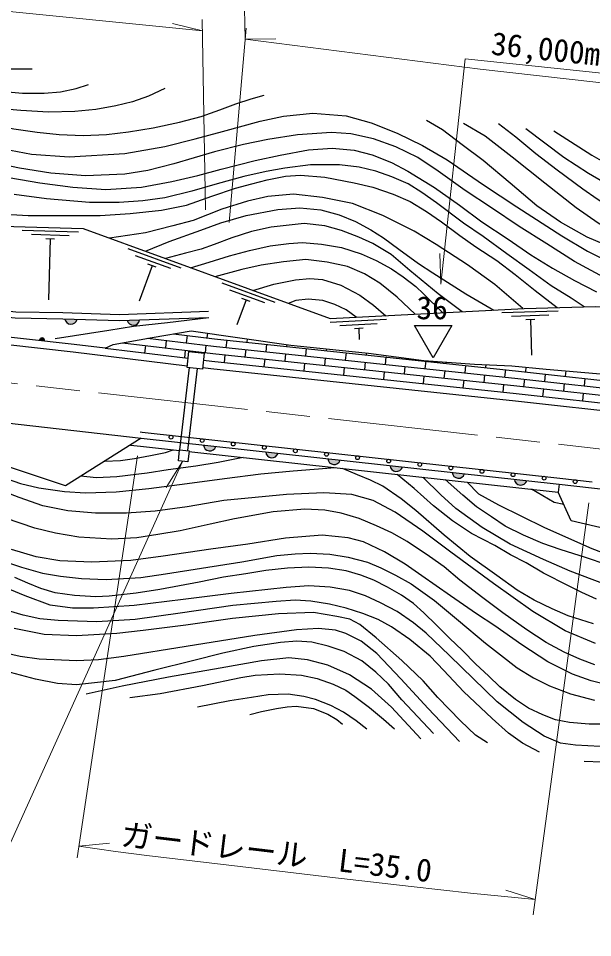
# Model space of a CAD drawing. Units: millimetres at full size, sheet at 1:1000; details may follow other scales. Extents: x 40000 to 680000, y 20000 to 380000.
# Drawn here: x 222441 to 268338, y 263664 to 337128 of the extents above; entities that cross this region are included whole.
import ezdxf
from ezdxf.enums import TextEntityAlignment as Align

# ---------------------------------------------------------------- set-up
doc = ezdxf.new("R2010")
doc.units = ezdxf.units.MM
doc.header["$LTSCALE"] = 1000
doc.linetypes.add('CHAIN', pattern=[18.5, 12, -1.5, 3.5, -1.5])
for name, color, linetype, lineweight in [('M-BGD', 7, 'Continuous', 25), ('M-BMK', 2, 'CHAIN', 13), ('M-STR-HTXT', 7, 'Continuous', 13)]:
    doc.layers.add(name, color=color, linetype=linetype, lineweight=lineweight)
doc.styles.add('ＭＳ ゴシック', font='')
doc.styles.get('ＭＳ ゴシック').set_extended_font_data('MS Gothic')

msp = doc.modelspace()

# ---------------------------------------------------------------- hatches: boundary and pattern name
at = {"layer": 'M-BGD'}
for points in [[(226138, 313109), (227129, 313078, -0.82183)], [(231136, 312993), (232126, 313027, -0.82183)], [(224133, 311374), (224532, 311329, 0.4608), (224358, 311585, 0.4608)], [(237237, 303021), (238222, 302913, -0.82183)], [(242207, 302475), (243192, 302366, -0.82183)], [(247177, 301928), (248162, 301820, -0.82183)], [(252147, 301382), (253132, 301273, -0.82183)], [(257117, 300835), (258102, 300727, -0.82183)], [(262087, 300289), (263072, 300180, -0.82183)]]:
    msp.add_hatch(color=256, dxfattribs=at).paths.add_polyline_path(points)

# ---------------------------------------------------------------- linework, layer by layer
for p, q in [((227249, 320040), (222751, 320168)), ((226491, 319761), (223492, 319847)), ((225333, 319494), (224633, 319514)), ((224983, 319504), (224844, 314636)), ((235441, 317157), (231213, 318700)), ((234633, 317133), (231815, 318161)), ((233121, 317365), (232085, 314527)), ((233450, 317245), (232793, 317485)), ((242956, 314414), (238728, 315957)), ((242148, 314390), (239330, 315418)), ((240636, 314622), (239913, 312639)), ((240965, 314502), (240308, 314742)), ((265592, 313723), (261094, 313585)), ((251858, 313065), (247364, 312831)), ((264851, 313400), (261853, 313308)), ((263711, 313065), (263011, 313043)), ((263361, 313054), (263448, 310215)), ((251125, 312726), (248129, 312570)), ((249992, 312367), (249293, 312330)), ((249642, 312349), (249689, 311457)), ((235875, 311193), (235946, 311789)), ((237535, 311598), (237580, 311968)), ((240716, 311252), (240743, 311508)), ((229377, 310766), (236001, 309969)), ((231038, 311170), (231048, 311258)), ((232554, 310384), (232626, 310979)), ((234215, 310788), (234286, 311384)), ((237392, 310406), (237463, 311002)), ((239054, 310825), (239117, 311422)), ((242236, 310487), (242299, 311084)), ((243898, 310914), (243912, 311047)), ((235732, 310002), (235803, 310597)), ((238910, 309634), (238974, 310230)), ((240573, 310060), (240636, 310657)), ((243755, 309722), (243818, 310319)), ((245418, 310149), (245481, 310746)), ((247080, 310576), (247095, 310717)), ((248600, 309811), (248663, 310408)), ((250263, 310238), (250279, 310390)), ((251782, 309474), (251845, 310070)), ((242092, 309296), (242156, 309892)), ((245274, 308958), (245338, 309554)), ((246937, 309385), (247001, 309981)), ((250119, 309047), (250183, 309643)), ((253301, 308709), (253365, 309305)), ((253445, 309900), (253452, 309970)), ((254964, 309136), (255027, 309732)), ((256627, 309562), (256637, 309659)), ((258146, 308798), (258210, 309394)), ((259809, 309225), (259834, 309459)), ((236086, 309222), (235325, 302653)), ((236732, 309152), (235971, 302583)), ((248457, 308620), (248520, 309217)), ((251639, 308282), (251702, 308879)), ((256483, 308371), (256547, 308968)), ((259666, 308033), (259729, 308630)), ((261328, 308460), (261392, 309056)), ((262991, 308884), (263031, 309251)), ((264509, 308111), (264576, 308707)), ((266171, 308530), (266219, 308961)), ((254821, 307944), (254884, 308541)), ((258003, 307606), (258066, 308203)), ((261185, 307268), (261248, 307865)), ((262847, 307692), (262914, 308289)), ((266028, 307338), (266094, 307935)), ((267690, 307757), (267756, 308354)), ((264366, 306920), (264432, 307516)), ((267546, 306566), (267613, 307162)), ((232267, 303567), (265652, 299897)), ((236075, 302515), (265582, 299271)), ((265652, 299897), (265582, 299271))]:
    msp.add_line(p, q, dxfattribs=at)
for points in [[(204948, 333596), (206697, 333013), (208446, 332358), (210122, 331731), (212338, 330930), (214717, 330113), (216641, 329457), (218346, 329049), (220214, 328698), (222080, 328305), (223945, 328043), (225712, 327839), (227620, 327769), (229478, 327859), (231252, 328063), (233220, 328373), (235311, 328843), (237050, 329277), (238540, 329829), (239809, 330287), (241041, 330709), (242086, 330979)], [(234140, 331530), (232849, 330920), (231570, 330463), (230232, 330134), (228635, 329841), (226945, 329698), (224858, 329629), (222633, 329761), (220754, 329936), (219341, 330135), (217871, 330442), (216540, 330810), (214972, 331304), (213706, 331786), (212344, 332353), (210657, 333081), (208743, 333870)], [(213253, 333567), (214933, 333053), (216492, 332524), (217863, 332075), (219611, 331591), (221292, 331281), (222770, 331143), (224497, 331143), (225794, 331252), (227061, 331531), (228037, 331833)], [(223535, 333075), (220540, 333075), (218854, 333331), (217812, 333459), (216946, 333548)], [(220101, 326906), (223491, 326269), (226498, 326054), (230959, 326321), (234143, 326886), (236567, 327502), (238745, 328076), (241770, 328912), (243644, 329308), (245982, 329561), (248635, 329334), (250635, 328769), (252720, 327959), (254732, 326978), (256707, 325831), (259604, 323838), (262290, 322073), (265880, 319751), (267924, 318517), (270220, 317387), (274046, 315622), (276589, 314591), (278134, 313890)], [(284828, 313734), (283271, 314343), (278627, 315784), (274003, 317332), (270481, 318542), (267914, 319655), (265781, 320843), (263872, 322137), (261740, 323950), (259586, 325765), (257921, 327027), (256340, 328226), (255068, 328968)], [(258026, 328756), (259744, 327728), (261906, 326076), (264506, 323974), (267021, 322022), (268772, 320801), (270755, 319603), (272896, 318608), (275207, 317728), (278465, 316666), (282379, 315445), (286358, 314426), (289668, 313642), (293656, 312771), (295294, 312548), (297230, 312446)], [(260825, 328728), (262194, 327653), (263807, 326324), (265509, 325015), (267545, 323497), (268700, 322703), (270450, 321570), (272064, 320730), (273923, 319965), (275958, 319143), (278522, 318174), (280577, 317538), (283130, 316853), (286201, 316110), (288677, 315523), (290724, 315152), (293027, 314894), (295995, 314658), (298330, 314509)], [(269556, 316264), (266881, 317709), (264666, 319103), (262467, 320501), (260265, 321977), (258155, 323376), (256006, 324910), (254369, 326007), (252606, 326866), (250835, 327511), (249020, 327904), (247456, 328011), (244741, 327812), (242376, 327461), (240428, 327048), (238125, 326469), (234873, 325491), (232800, 324977), (230948, 324683), (227796, 324536), (225024, 324752), (222522, 325151), (219942, 325681)], [(298675, 315511), (295612, 315784), (293751, 316012), (292199, 316372), (290646, 316696), (288284, 317276), (285494, 318013), (282668, 318723), (279676, 319522), (277667, 320092), (275779, 320855), (273603, 321759), (271752, 322636), (269972, 323574), (267997, 324732), (266031, 326014), (264521, 327154), (263003, 328295)], [(265241, 328142), (268269, 326195), (270892, 324712), (274429, 322990), (277850, 321607), (281043, 320544), (284445, 319585), (286843, 318956), (289601, 318387), (293351, 317892), (298825, 317231)], [(220870, 324552), (224160, 323977), (226805, 323637), (229433, 323465), (232274, 323648), (234706, 324080), (236790, 324584), (238650, 325084), (241357, 325767), (243369, 326207), (245623, 326628), (247534, 326761), (249278, 326601), (250727, 326210), (252257, 325603), (253580, 324925), (255690, 323611), (257695, 322211), (259471, 320866), (261582, 319480), (263405, 318236), (265121, 317174), (266903, 316171), (268655, 315275)], [(267654, 314086), (266629, 314770), (265038, 315754), (263260, 317019), (261484, 318319), (259588, 319691), (258007, 320771), (255860, 322394), (254697, 323218), (253584, 323895), (252301, 324475), (251003, 324927), (249688, 325249), (248107, 325434), (245783, 325434), (243733, 325161), (242256, 324887), (240456, 324484), (238326, 323895), (236292, 323330), (234153, 322781), (232377, 322555), (230497, 322426), (228125, 322426), (224700, 322714), (222101, 323063)], [(220440, 321531), (223227, 321368), (228972, 321368), (231381, 321534), (233878, 321797), (235890, 322204), (237916, 322914), (239791, 323560), (241099, 323911), (242328, 324230), (243789, 324518), (244985, 324606), (246948, 324427), (249275, 323977), (250769, 323649), (252396, 323082), (253751, 322489), (255051, 321706), (256252, 320857), (257731, 319778), (259015, 318867), (260677, 317783), (262150, 316648), (263736, 315389), (265495, 314020)], [(262757, 313934), (260511, 315860), (258346, 317443), (255833, 319067), (254064, 320114), (251574, 321367), (249143, 322330), (246744, 322812), (244430, 323069), (242373, 322903), (240756, 322514), (238704, 321891), (236414, 320979), (234788, 320548), (232605, 319991), (229727, 319562)], [(232596, 318515), (234496, 319303), (237026, 320190), (238635, 320795), (240650, 321367), (243174, 321849), (244932, 321990), (246625, 321816), (248093, 321435), (249395, 320904), (250610, 320239), (251613, 319601), (252841, 318697), (254417, 317529), (255571, 316781), (258194, 315122), (260435, 313813)], [(131665, 311678), (132522, 312609), (135605, 314239), (138969, 315538), (141899, 316353), (144982, 316811), (147581, 317041), (150053, 317117), (151811, 316862), (154181, 316277), (157391, 315309), (159847, 314689), (161351, 314465), (163573, 314241), (164943, 314263), (172666, 314667), (190957, 316702), (207224, 320909), (227625, 320329), (247348, 313130)], [(257912, 313681), (255994, 315104), (253730, 316972), (252232, 318248), (250768, 319144), (249653, 319654), (248260, 320176), (246948, 320548), (245276, 320722), (242656, 320443), (241083, 320089), (239499, 319579), (238080, 319056), (237038, 318682), (235799, 318359), (234188, 317934)], [(236198, 317200), (237703, 317640), (239328, 318140), (240912, 318566), (242578, 318941), (244058, 319139), (245155, 319214), (246663, 319090), (248256, 318811), (249846, 318323), (251036, 317779), (252274, 317120), (253200, 316460), (254206, 315711), (254832, 315115), (256364, 313600)], [(254144, 313484), (252715, 314846), (251334, 315963), (250118, 316718), (248753, 317293), (247126, 317655), (245417, 317852), (243642, 317671), (241850, 317408), (240305, 317047), (238155, 316486)], [(241182, 315381), (242869, 315881), (244578, 316226), (245735, 316339), (246757, 316269), (248217, 315804), (249732, 315004), (250836, 314218), (251799, 313362)], [(178090, 310240), (182451, 311627), (186218, 312646), (190155, 313580), (192689, 314066), (195889, 314604), (199401, 315114), (201638, 315255), (204102, 315255), (206566, 315170), (209767, 314916), (215105, 314397), (218843, 314041), (222225, 313685), (225999, 313614), (230520, 313472), (237640, 313721)], [(178227, 309759), (182592, 311147), (186341, 312161), (190259, 313091), (192777, 313574), (195966, 314110), (199453, 314616), (201654, 314755), (204094, 314755), (206538, 314671), (209723, 314418), (215058, 313899), (218794, 313543), (222194, 313186), (225986, 313114), (230521, 312971), (237658, 313221)], [(249436, 313239), (248642, 313827), (247731, 314261), (246777, 314579), (245614, 314688), (244613, 314578), (244011, 314348)], [(247348, 313130), (262854, 313939), (268566, 314114), (288050, 313659), (310166, 307509), (328733, 299816), (346179, 287720), (357991, 281953), (368788, 276283), (369672, 275948), (371014, 275582), (372570, 275308), (374186, 275186), (375473, 275211)], [(229377, 310766), (226901, 311063), (219020, 311947), (214374, 312511), (211126, 312869), (209102, 313029), (206810, 313248), (204537, 313350), (201538, 313384), (199105, 313248), (196875, 313024), (195233, 312780), (193486, 312446), (190726, 311783), (187162, 310825), (179502, 308903)], [(225391, 311546), (229677, 312203), (231649, 312520), (234352, 312836), (237658, 313221)], [(179653, 308322), (187313, 310244), (190874, 311202), (193612, 311860), (195333, 312189), (196949, 312428), (199152, 312649), (201551, 312783), (204520, 312750), (206768, 312649), (209050, 312431), (211070, 312272), (214305, 311915), (218951, 311351), (226832, 310467), (235937, 309373)], [(229377, 310766), (230018, 311071), (233138, 311637), (236257, 312161), (244220, 311002), (248092, 310618), (250430, 310374), (254861, 309782), (258909, 309503), (261874, 309363), (264631, 309095), (269254, 308704), (272482, 308386), (275221, 307995), (278303, 307506), (282428, 306830), (285581, 306254), (289502, 305487), (293204, 304720), (297262, 303651)], [(232756, 311568), (238037, 310933), (262359, 308350), (271972, 307281), (278628, 306606), (281310, 306131), (285033, 305480), (289282, 304569), (293449, 303592), (296763, 302776), (299581, 301984), (302159, 301264), (305468, 300263), (309065, 299112), (312127, 298068), (316383, 296516), (320290, 295020), (324134, 293478), (327344, 292079), (330517, 290627), (334345, 288837), (342154, 284696), (351614, 279511)], [(234836, 311922), (238105, 311529), (262423, 308947), (272035, 307877), (278711, 307201), (281414, 306722), (285147, 306069), (289413, 305155), (293589, 304175), (296915, 303356), (299743, 302562), (302327, 301841), (305646, 300836), (309253, 299682), (312327, 298634), (316593, 297078), (320509, 295578), (324365, 294031), (327589, 292627), (330769, 291171), (332210, 290497)], [(230754, 311204), (237970, 310337), (262294, 307754), (271909, 306684), (278546, 306012), (281206, 305540), (284918, 304891), (289151, 303984), (293308, 303009), (296610, 302195), (299419, 301406), (301992, 300688), (305289, 299690), (308877, 298543), (311927, 297502), (316173, 295954), (320071, 294461), (323902, 292924), (327100, 291531), (330265, 290082), (334078, 288300), (341869, 284168), (351936, 278650)], [(237239, 309820), (237902, 309741), (262229, 307157), (271845, 306088), (278463, 305417), (281102, 304949), (284804, 304301), (289019, 303399), (293168, 302425), (296457, 301615), (299257, 300829), (301824, 300112), (305111, 299117), (308688, 297973), (311728, 296936), (315963, 295392), (319852, 293902), (323670, 292371), (326855, 290983), (330013, 289538), (333810, 287763), (341585, 283640), (352064, 277895)], [(237175, 309224), (237835, 309144), (262164, 306561), (271782, 305491), (278380, 304822), (280998, 304358), (284689, 303712), (288888, 302813), (293028, 301842), (296304, 301035), (299095, 300251)], [(207924, 306492), (209491, 306302), (211654, 306050), (214907, 305556), (232267, 303567)], [(232267, 303567), (226208, 299783), (207848, 305866)], [(232174, 304081), (232323, 304064), (265707, 300394), (268300, 300102)], [(215512, 303327), (216997, 302327), (218090, 301800), (219555, 301030), (220828, 300559), (222597, 299944), (224075, 299614), (226117, 299318), (227813, 299222), (230249, 299283), (232873, 299545), (235923, 299946), (238928, 300365), (241827, 300716), (244414, 300956), (247760, 301230)], [(231409, 303032), (232197, 302941), (235319, 302598)], [(240401, 302039), (238404, 301638), (236616, 301353), (234407, 301040), (232726, 300790), (230302, 300495), (228688, 300419), (227409, 300533)], [(229340, 301739), (230608, 301803), (231712, 301944), (233013, 302190), (234199, 302427), (234825, 302652)], [(268414, 288741), (266384, 289387), (265102, 289930), (263660, 290634), (262310, 291419), (260672, 292617), (258560, 294117), (256471, 295814), (254197, 297811), (253044, 298721), (251568, 299747), (250576, 300231), (249549, 300658), (248336, 301167)], [(268656, 290704), (267487, 291240), (266403, 291770), (264408, 292780), (263027, 293629), (261783, 294256), (260516, 294996), (258654, 295959), (257145, 296965), (255616, 298172), (254086, 299562), (252708, 300686)], [(268576, 287171), (266144, 288169), (263565, 289726), (260417, 291953), (257011, 294473), (254768, 296151), (252548, 297654), (250787, 298603), (249088, 299065), (246849, 299218), (243865, 299075), (238854, 298610), (235931, 298104), (233384, 297741), (231091, 297577), (228599, 297577), (226403, 297768), (224396, 298172), (222514, 298828), (218673, 300301)], [(296599, 286970), (295131, 287415), (293499, 287742), (291407, 288143), (289993, 288265), (286330, 288399), (284003, 288530), (281496, 288769), (279978, 289008), (278402, 289306), (275606, 289939), (272426, 290847), (269285, 291899), (266544, 292951), (264402, 293889), (261745, 295108), (259504, 296448), (257413, 297952), (256210, 299054), (254769, 300460)], [(297841, 287978), (296075, 288352), (294712, 288620), (292571, 288870), (290507, 289030), (287501, 289210), (284949, 289427), (282726, 289748), (281066, 290085), (279438, 290493), (277792, 290959), (276027, 291480), (273788, 292130), (271950, 292732), (269422, 293495), (267857, 294016), (265732, 294681), (264359, 295164), (262819, 295829), (261350, 296552), (260243, 297305), (259063, 298100), (257964, 299015), (256546, 300264)], [(258309, 300070), (259216, 299131), (260818, 298244), (264503, 296451), (268268, 294749), (271857, 293400), (275735, 292397), (282604, 291124), (289440, 290119), (293916, 289579), (297181, 289037)], [(265652, 299897), (278338, 298472), (283129, 297565), (286459, 296919), (289821, 296176), (293604, 295303), (297096, 294334), (300685, 293429), (305288, 292013), (309162, 290761), (313862, 289109), (317594, 287657), (320785, 286433), (323662, 285123), (326258, 284018), (329220, 282613), (332782, 280915)], [(266032, 298271), (265272, 298445), (263462, 299504)], [(332412, 280263), (303355, 290593), (284601, 292778), (266616, 296975), (265582, 299271)], [(268512, 285461), (267316, 285921), (266055, 286482), (264637, 287256), (263090, 288250), (261160, 289633), (259574, 290807), (257718, 292237), (256467, 293294), (255295, 294118), (253516, 295318), (252291, 296015), (251053, 296569), (249674, 297150), (248244, 297574), (246942, 297819), (245340, 297908), (242799, 297690), (239723, 297135), (237783, 296712), (235381, 296176), (233575, 295878), (231896, 295620), (229901, 295520), (227279, 295663), (225404, 295991), (223751, 296399), (221400, 297198)], [(269913, 283755), (268212, 284192), (266729, 284728), (264770, 285707), (262687, 287068), (260520, 288573), (259063, 289527), (256967, 290974), (254690, 292576), (253344, 293507), (251707, 294505), (250038, 295285), (248790, 295624), (246709, 295817), (243790, 295596), (240790, 295100), (237833, 294702), (234019, 294162), (231416, 293808), (228310, 293667), (225761, 293773), (223858, 294083), (221902, 294676)], [(220861, 293877), (222688, 293262), (224360, 292802), (225816, 292558), (227496, 292372), (229456, 292290), (232222, 292455), (234206, 292730), (237071, 293180), (240314, 293707), (243092, 294191), (244572, 294331), (245753, 294391), (247331, 294302), (248813, 294056), (250333, 293668), (251406, 293218), (252576, 292625), (253827, 291934), (255706, 290597), (257615, 289000), (259766, 287184), (260973, 286276), (262307, 285230), (263607, 284414), (264886, 283779), (266576, 283147), (268497, 282630)], [(271693, 280714), (268065, 280714), (266499, 280863), (265375, 281072), (264348, 281460), (263224, 282009), (262178, 282702), (260911, 283700), (260020, 284573), (259016, 285518), (257935, 286599), (256901, 287603), (255866, 288637), (254844, 289618), (254020, 290359), (253075, 291034), (251934, 291680), (250858, 292236), (249818, 292636), (248635, 292989), (247219, 293198), (245651, 293280), (243954, 293188), (242222, 293012), (240617, 292740), (238836, 292461), (236893, 292078), (233754, 291495), (231853, 291187), (229706, 290954), (228630, 290902), (226918, 291017), (225377, 291210), (224242, 291571), (223197, 291984), (222153, 292451)], [(268937, 278940), (266981, 279053), (265776, 279215), (264475, 279764), (262792, 280847), (260714, 282496), (256906, 286199), (255038, 287999), (254030, 288826), (252718, 289719), (251383, 290432), (250184, 290985), (248895, 291392), (247367, 291675), (245663, 291771), (243852, 291635), (239448, 291173), (235624, 290684), (231682, 290212), (228449, 289986), (226754, 289986), (224986, 290230), (222987, 290970), (220995, 291804)], [(264086, 278473), (262743, 279191), (261613, 280003), (260304, 281166), (258011, 283330), (256435, 285009), (255364, 286149), (253738, 287493), (252273, 288495), (251194, 289095), (249962, 289565), (248636, 289984), (247299, 290311), (245809, 290559), (244553, 290626), (243039, 290538), (239582, 290204), (235368, 289606), (231774, 289090), (228698, 288891), (225629, 289001), (224157, 289149), (222810, 289438), (221642, 289788)], [(259946, 279218), (258980, 279844), (257777, 280980), (255962, 282846), (254800, 284179), (253080, 285799), (251036, 287628), (249720, 288687), (248935, 289109), (247892, 289340), (246023, 289646), (243219, 289531), (239546, 289159), (235831, 288638), (232413, 288200), (230302, 287968), (227096, 287779), (224507, 287890), (222096, 288373)], [(257686, 279348), (255188, 281965), (253002, 284341), (251080, 286381), (249835, 287358), (248624, 287973), (247777, 288242), (246416, 288369), (244658, 288261), (241340, 287807), (235850, 286938), (230872, 286119), (228847, 285868), (227086, 285776), (224094, 285921), (222571, 286134), (221422, 286401)], [(255616, 279974), (253085, 282678), (252023, 283929), (251005, 284873), (249899, 285775), (248481, 286531), (247206, 286949), (245900, 287272), (244692, 287365), (243387, 287248), (241253, 286922), (238782, 286402), (236353, 285774), (233338, 285029), (230165, 284225), (228529, 284013), (227079, 283876), (225578, 283978), (223810, 284332), (221799, 284853)], [(254612, 279560), (252251, 282082), (250668, 283509), (248900, 284676), (247179, 285441), (245541, 285871), (244054, 286014), (241884, 285789), (238581, 285210), (234451, 284486), (230744, 283764), (227862, 283115)], [(231347, 282856), (233781, 283181), (237160, 283823), (240229, 284458), (241365, 284640), (243343, 284740), (245075, 284637), (246322, 284371), (247613, 283929), (248601, 283444), (249333, 282930), (250508, 282046), (251635, 281126), (252506, 280339)], [(250299, 280312), (249427, 280998), (248427, 281669), (247411, 282218), (246195, 282685), (245252, 282923), (243994, 283118), (242397, 283066), (241068, 282866), (239352, 282599), (236749, 282094)], [(240937, 281493), (241877, 281745), (243069, 281974), (243929, 282100), (244653, 282157), (246041, 281968), (247165, 281523), (247885, 281090), (248354, 280731)], [(301266, 269309), (299956, 270158), (298596, 271187), (297067, 272336), (295616, 273448), (293876, 274807), (291924, 276509), (290703, 277521), (289503, 278220), (288273, 278829), (287084, 279259), (285454, 279649), (283124, 279928), (280855, 279828), (278920, 279501), (276386, 278962), (274032, 278398), (272096, 278027), (270202, 277744), (269088, 277687), (267658, 277731)]]:
    msp.add_lwpolyline(points, dxfattribs=at)
for points in [[(255597, 309989), (254097, 312588), (257097, 312588)], [(236060, 310512), (237299, 310379), (237162, 309106), (235923, 309240)], [(235325, 302653), (236081, 302571), (235986, 301687), (235230, 301769)]]:
    msp.add_lwpolyline(points, close=True, dxfattribs=at)
for centre in [(234642, 303659), (237127, 303385), (239612, 303112), (242097, 302839), (244582, 302566), (247067, 302292), (249552, 302019), (252037, 301746), (254522, 301473), (257007, 301199), (259492, 300926), (261977, 300653), (264462, 300380), (266947, 300103)]:
    msp.add_circle(centre, 150, dxfattribs=at)
for centre, radius, start, end in [((226637, 313191), 505, 189.36786, 347.02605), ((231627, 313108), 505, 193.17438, 350.83257), ((224336, 311383), 203, 344.64144, 182.56482), ((237740, 303064), 505, 184.89627, 342.55446), ((242710, 302518), 505, 184.89627, 342.55446), ((247680, 301971), 505, 184.89627, 342.55446), ((252650, 301425), 505, 184.89627, 342.55446), ((257620, 300878), 505, 184.89627, 342.55446), ((262590, 300332), 505, 184.89627, 342.55446)]:
    msp.add_arc(centre, radius, start, end, dxfattribs=at)
at = {"layer": 'M-BMK'}
msp.add_lwpolyline([(179678, 304764), (184388, 306122), (187256, 306846), (192268, 308204), (194713, 308808), (196495, 309109), (198819, 309441), (201295, 309592), (204396, 309654), (206978, 309590), (210448, 309252), (278708, 301629), (282676, 300945), (286074, 300289), (291184, 299256), (295863, 298078), (300191, 296992)], dxfattribs=at)
at = {"layer": 'M-STR-HTXT'}
for p, q in [((240569, 335470), (240514, 337925)), ((237146, 336141), (234761, 336722)), ((237130, 337046), (237388, 321834)), ((240644, 336335), (239285, 320816)), ((240569, 335470), (243023, 335503)), ((256208, 315894), (256131, 318348)), ((231958, 302171), (227129, 270042)), ((235553, 301706), (234241, 299631)), ((268024, 298423), (263575, 265477)), ((227268, 270966), (229711, 271211)), ((263743, 266722), (261400, 267455))]:
    msp.add_line(p, q, dxfattribs=at)
for points in [[(178318, 334876), (183324, 336392), (185780, 337102), (187864, 337650), (190076, 338180), (191575, 338473), (192928, 338692), (194811, 338966), (197085, 339188), (199751, 339393), (204326, 339393), (207086, 339250), (209744, 339020), (212373, 338661), (214514, 338388), (216367, 338202), (218781, 337972), (237146, 336141)], [(240569, 335470), (259351, 333082), (275711, 331232), (279813, 330739), (282188, 330431), (284994, 330061), (288633, 329506), (291902, 328921), (294209, 328509), (297192, 327861)], [(256208, 315894), (258162, 333897), (277190, 331906)], [(235553, 301706), (213588, 253057), (254158, 253057)], [(227268, 270966), (230198, 270548), (232913, 270200), (239038, 269472), (247342, 268495), (253838, 267753), (258581, 267214), (263743, 266722)]]:
    msp.add_lwpolyline(points, dxfattribs=at)

# ---------------------------------------------------------------- texts
at = {"layer": 'M-BGD', "style": 'ＭＳ ゴシック'}
msp.add_text('36', height=1833, dxfattribs=at).set_placement((254264, 312531), align=Align.BOTTOM_LEFT)
at = {"layer": 'M-STR-HTXT', "style": 'ＭＳ ゴシック'}
for s, rotation, p in [('36,000m', 354.025, (260102, 333694)), ('ガードレール\u3000L=35.0', 353.222, (230497, 270487))]:
    msp.add_text(s, height=1833, rotation=rotation, dxfattribs=at).set_placement(p, align=Align.BOTTOM_LEFT)

doc.saveas('drawing.dxf')
